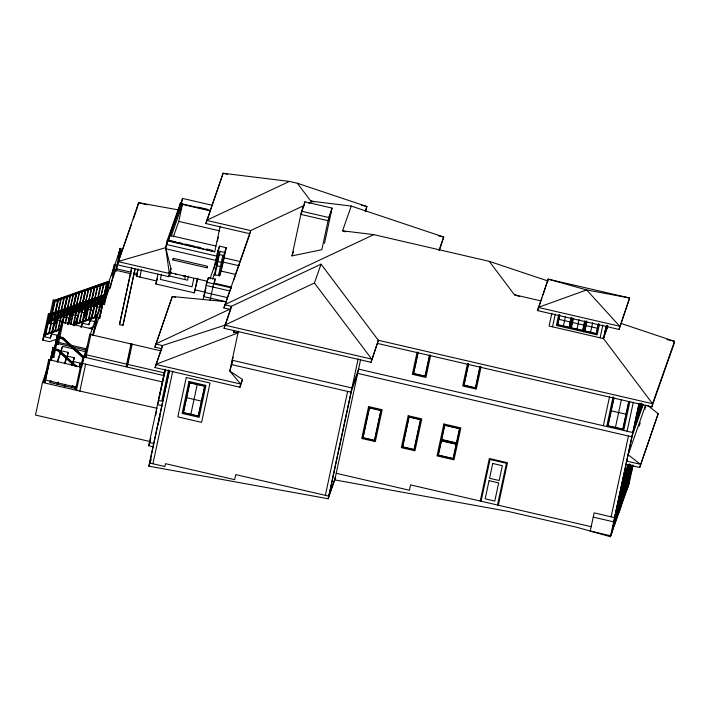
<?xml version="1.0" encoding="UTF-8"?>
<svg xmlns="http://www.w3.org/2000/svg" width="710" height="710" viewBox="0 0 710 710"><rect width="100%" height="100%" fill="white"/><g stroke="black" fill="none" stroke-linecap="round" stroke-linejoin="round"><path stroke-width="1.06" d="M184.866 279.58L185.266 275.471M175.823 274.042L175.716 274.584L176.213 274.442M98.859 311.912L102.009 297.064L98.024 314.148M102.453 302.407L106.837 283.37L102.4 302.549M58.93 338.51L49.505 341.652L42.706 340.081L48.404 313.776L49.531 314.042L103.465 295.271L104.592 295.564L99.666 318.284L98.672 317.627M51.333 335.076L50.268 338.102L44.606 336.788L49.531 314.042M45.103 334.721L44.606 336.788M45.129 334.472L44.961 335.111L60.519 329.697M45.2 334.241L49.256 315.32M45.777 334.144L53.223 300.082L54.359 300.339L108.293 281.568L109.42 281.834L104.503 304.555L103.367 304.288L108.293 281.568L54.217 300.729L53.223 300.082M43.612 336.141L48.307 322.793L49.434 323.059L54.359 300.339M50.552 320.592L54.608 301.67L55.14 301.359L50.552 320.592L51.031 320.423M52.886 314.166L48.777 333.23L49.309 332.919L53.365 313.998L52.833 314.308L53.365 313.998M53.605 319.536L57.661 300.614L58.193 300.294L54.137 319.216L53.605 319.536L54.137 319.216M54.084 319.367L58.14 300.445M50.268 338.102L56.143 319.722L62.941 321.293L60.456 328.357M55.93 313.101L51.83 332.173L52.362 331.854L56.418 312.933L55.886 313.252L56.418 312.933M47.206 369.04L42.485 382.459L35.5 415.057L150.014 441.54M55.46 322.908L56.143 319.722M56.649 318.47L60.705 299.549L61.237 299.238L56.649 318.47L57.137 318.302M43.825 382.14L48.75 359.42L49.886 359.677L44.961 382.397L43.825 382.14L45.094 382.007L49.815 359.872L80.381 366.946L75.526 389.47L76.662 389.728L76.449 390.322L42.485 382.459M76.174 366.413L58.415 349.959L53.889 348.912L54.2 347.722L53.064 347.465L50.162 360.778L51.573 356.651M50.295 360.378L53.064 347.465M59.702 317.414L63.758 298.493L64.29 298.173L59.702 317.414L60.181 317.246M51.439 360.334L53.8 349.586L55.611 350.003M62.036 310.98L57.918 330.061L58.46 329.733L62.515 310.811L61.974 311.14L62.515 310.811M52.593 357.219L53.862 357.094L52.593 357.219L57.35 335.298L52.966 355.754M53.729 357.485L58.078 337.427L62.471 338.865L82.795 357.689L80.683 367.798M84.49 357.991L62.702 337.8L58.167 336.753L58.477 335.564L51.173 333.851M64.184 311.832L62.746 316.358L66.855 297.277L64.379 308.841M62.746 316.358L63.927 310.945M57.084 344.465L58.353 344.341L57.084 344.465L62.01 321.754L63.137 322.012L62.01 321.754M63.225 316.198L67.343 297.117L64.637 309.729M62.551 321.63L65.515 309.897M63.163 320.228L63.847 317.042L70.645 318.613L68.87 323.654M62.808 322.509L65.568 309.755M58.211 344.732L63.066 322.207L92.584 329.041M65.799 315.284L66.332 314.974L65.799 315.284L69.908 296.221M66.279 315.125L70.388 296.052L69.855 296.363M64.929 323.724L68.613 308.69L65.409 323.556M68.852 314.228L72.908 295.307L73.441 294.987L68.852 314.228L69.332 314.06M57.581 362.198L62.533 346.365L86.505 351.911M67.752 323.716L71.666 307.625L68.009 324.594M71.098 316.483L71.559 314.361L78.349 315.932M71.896 313.163L75.952 294.242L71.896 313.163L72.429 312.853L76.494 293.931L72.385 312.995M70.405 324.603L74.71 306.569L70.831 324.585M74.949 312.107L79.005 293.186L79.538 292.866L74.949 312.107L75.429 311.938M77.763 305.504L73.707 324.426L73.174 324.745L77.709 305.655M65.018 363.431L68.364 352.426L61.575 350.855M78.002 311.042L82.058 292.121L82.591 291.81L78.002 311.042L78.482 310.873M82.706 304.412L81.046 309.977L85.156 290.914L82.679 302.478M81.046 309.977L82.227 304.581M81.535 309.817L85.635 290.745L83.159 302.309M83.86 303.383L79.804 322.305L79.271 322.624L83.816 303.534M84.1 308.921L88.155 289.999L88.688 289.68L84.1 308.921L84.579 308.752M72.083 365.694L74.346 357.778L67.556 356.207M93.755 310.572L86.966 309.001L81.082 327.372L82.857 322.331M86.434 302.487L82.325 321.559L82.857 321.239L86.913 302.318L86.38 302.637L86.913 302.318M86.966 309.001L86.052 313.252L79.263 311.681L74.293 325.801M87.153 307.856L91.208 288.935L91.741 288.624L87.153 307.856L87.632 307.687M90.197 306.8L94.306 287.727L90.25 306.649M90.676 306.631L94.785 287.559L94.252 287.878M92.531 300.365L88.422 319.438L88.954 319.118L93.01 300.197L92.477 300.516L93.01 300.197M74.461 388.76L74.914 386.657M73.538 361.567L80.328 363.138L79.52 366.928L81.446 367.407M81.996 323.121L88.785 324.692L94.67 306.321L99.524 307.439M93.25 305.735L97.305 286.813L97.838 286.503L93.25 305.735L93.729 305.566M75.606 388.965L76.068 386.826M87.605 345.592L83.594 356.997L76.449 390.322L157.212 408.312M96.063 299.141L92.007 318.062L91.475 318.373L96.01 299.283M81.623 367.194L82.777 361.807M84.863 356.864L86.132 356.739L84.863 356.864L89.788 334.153L90.924 334.41L89.788 334.153M96.294 304.679L96.835 304.359L96.294 304.679L100.403 285.606M96.782 304.51L100.891 285.438L100.35 285.757M85.999 357.13L90.836 334.65L160.717 350.811M98.628 298.244L94.519 317.317L95.051 316.997L99.107 298.076L98.575 298.395L99.107 298.076M79.857 391.077L85.626 364.159M94.572 324.292L96.622 314.725L97.758 314.991L93.285 335.582M99.347 303.614L103.403 284.692L103.935 284.382L99.347 303.614L99.826 303.445M101.477 304.297L103.465 295.271M101.61 303.907L103.19 296.549L51.333 314.592M99.666 318.284L104.592 295.564M106.349 293.399L104.53 301.901L116.191 268.744L130.702 272.108M106.802 291.269L108.63 282.766M111.763 275.862L114.195 264.777L115.322 265.034L110.369 287.878L109.242 287.621L110.369 287.878M118.073 257.1L120.043 248.189L117.984 257.774M115.739 270.874L120.46 248.713L108.861 281.701L108.222 281.914M182.585 203.584L180.42 203.087L167.169 240.752L165.687 247.657L170.995 268.762L168.66 276.651L117.248 264.768L138.645 202.723L178.947 209.991M115.109 270.945L116.236 271.202L121.099 248.642M135.069 269.188L123.238 324.372L122.892 325.358L119.493 324.568L131.723 267.537M131.669 268.398L119.493 324.568M122.892 325.358L134.953 269.081M157.309 278.897L156.857 281.018L136.48 276.305L138.068 268.868M136.684 275.72L138.051 269.339M139.87 277.095L141.468 269.649M126.185 366.422L127.454 366.298L126.185 366.422L131.039 343.88M130.454 349.391L127.267 364.274L164.844 372.972M130.906 347.27L131.59 344.075M127.321 366.688L132.175 344.146M197.85 278.231L194.309 292.866L155.818 283.964L157.904 274.229M167.169 240.752L214.722 251.748L168.439 240.619L169.575 235.303L216 246.042M161.472 274.238L160.353 279.429L192.055 286.769L193.839 278.453M179.63 206.805L180.42 203.087M169.885 236.519L181.414 203.734L182.559 198.418L212.787 205.412M173.32 236.874L178.769 221.405L182.408 204.391L210.444 210.879M168.66 276.651L170.995 268.762M225.07 325.136L162.368 345.566L161.685 348.761L154.895 347.181L172.281 296.523L225.993 301.688M242.545 379.903L239.971 387.234L155.055 367.594L162.368 345.566L155.579 343.995L229.454 309.356M153.52 446.883L148.665 445.756L165.075 369.236M165.093 370.008L158.809 399.189L165.11 370.842M155.721 415.243L156.635 410.992M188.461 276.092L187.573 280.202L169.734 276.075L169.654 275.027L171.518 272.152M168.465 370.025L161.791 401.159L158.401 400.369M360.653 359.393L334.809 479.916L328.18 498.748L148.834 466.168L169.379 370.318M149.934 461.802L158.064 423.852M158.978 419.601L169.335 371.286M152.916 463.763L172.779 371.117M303.836 205.607L250.692 230.572L250.009 233.759L205.856 223.543L223.109 173.275L289.423 181.414L297.348 183.251L366.892 206.53L365.517 211.686M194.309 292.866L197.327 278.799M206.983 267.812L207.32 266.214L173.275 258.342L172.894 259.931L206.983 267.812L207.258 267.022M203.051 299.638L206.779 282.252L208.438 277.548L215.228 279.119L214.411 282.695M207.977 279.669L208.438 277.548M214.722 251.748L220.189 226.233M217.34 241.524L218.272 237.202M213.95 268.939L217.828 250.861L219.479 246.157L226.277 247.728L221.263 271.113L219.603 275.826L213.941 274.513M218.795 249.343L219.479 246.157M216.088 264.271L218.591 252.583L219.86 252.449L214.935 275.169M216.674 261.759L218.733 252.192M210.062 300.197L213.568 283.822M218.476 275.56L222.798 255.36M219.603 275.826L224.617 252.432L226.277 247.728M190.848 414.294L197.229 384.527M621.099 323.449L674.5 341.332L652.543 403.715L378.359 340.294L321.053 264.173L231.389 306.303L230.706 309.489L223.916 307.918L250.692 230.572L206.539 220.357L289.423 181.414M371.046 362.313L378.359 340.294L371.046 362.313L224.076 328.322L231.389 306.303L224.6 304.723L373.788 234.637L489.261 261.342L548.173 281.062M238.729 332.085L233.51 332.697L233.963 330.594M238.4 331.073L229.818 371.09L240.655 384.039L239.971 387.234M332.058 208.092L328.748 217.508L321.843 249.716L291.996 255.875L301.572 211.225L304.883 201.809L332.058 208.092L324.488 243.406M304.43 203.93L304.883 201.809M325.349 495.349L347.625 391.423M328.18 498.748L358.186 358.79M329.156 494.959L351.441 391.033M417.125 351.983L412.332 374.303L425.92 377.445L430.713 355.124M417.817 352.905L413.353 373.7L425.246 376.451L429.701 355.657M418.252 352.24L413.699 373.504L425.015 376.123L429.577 354.858M467.499 363.635L462.716 385.956L476.303 389.098L481.087 366.777M468.422 363.52L463.736 385.352L475.62 388.104L480.306 366.262M468.635 363.893L464.074 385.157L475.398 387.775L479.96 366.511M480.226 501.038L489.35 458.509L507.464 462.698L498.349 505.227M481.078 501.233L490.024 459.503L506.443 463.302L497.497 505.023M537.514 310.581L548.147 279.145L629.655 297.996L619.031 329.44L537.514 310.581L541.934 298.031M551.847 313.27L549.114 326.023L603.456 338.599L607.866 326.059M552.54 326.822L555.282 314.06M558.681 314.832L556.4 325.464L597.154 334.889L599.435 324.257M559.595 314.716L557.421 324.861L569.305 327.612L571.479 317.468M559.808 315.098L557.758 324.665L569.083 327.283L571.133 317.716M563.42 325.97L565.471 316.403M569.988 328.606L572.269 317.973M572.961 318.87L571.009 328.002L582.892 330.753L584.854 321.621M573.396 318.24L571.346 327.807L582.67 330.425L584.721 320.858M577.008 329.112L579.058 319.544M583.567 331.748L585.848 321.115M586.771 321L584.587 331.144L596.48 333.895L598.654 323.751M586.753 322.446L584.933 330.949L596.249 333.567L598.299 324M590.596 332.253L592.646 322.686M600.092 337.818L602.826 325.065M603.456 338.599L606.189 325.837M603.882 337.392L606.163 326.76M606.349 326.644L604.751 334.09L607.405 326.556M606.553 325.89L605.026 332.999L606.5 328.712M605.808 330.674L606.722 326.414M606.473 328.872L607.13 325.828M606.411 329.378L607.227 325.801M619.031 329.44L629.655 297.996L586.664 289.937L548.147 279.145L543.043 294.89M603.322 425.734L609.571 396.562M606.713 426.515L613.094 396.748M613.768 397.786L607.733 425.92L623.016 429.452L629.051 401.319M613.999 398.079L608.079 425.716L622.794 429.124L628.723 401.478M615.437 427.42L621.356 399.774M623.699 430.446L629.85 401.745M627.09 431.227L633.347 402.064M611.124 516.809L628.448 436.011M334.809 479.916L508.484 511.475L576.795 527.273L610.422 536.724L639.009 403.378M614.94 516.41L632.255 435.62M615.384 515.14L623.531 477.129L627.942 464.597M633.302 430.97L639.231 403.333M633.861 429.399L639.47 403.422M611.834 532.704L622.945 480.874L628.785 464.287M612.215 531.621L623.158 480.599M635.122 425.396L639.683 404.132M635.929 423.515L640.26 403.315M614.416 524.122L622.439 487.193M636.479 421.944L640.491 403.484M637.749 417.942L640.713 404.123M616.209 519.019L623.957 482.871M624.418 480.75L626.016 473.304M616.484 518.238L624.241 482.09M624.693 479.96L626.291 472.523M638.556 416.06L641.29 403.307M639.106 414.489L641.387 403.857M639.382 413.397L641.52 403.466M618.011 513.916L625.759 477.777M618.286 513.135L626.034 476.987M640.367 410.486L641.734 404.105M641.263 407.939L641.947 404.744M629.3 464.455L628.03 470.375L621.099 490.166M641.174 408.605L642.088 404.354M619.12 512.008L629.371 464.171M641.734 407.034L642.417 403.848M619.502 510.925L629.45 464.5M619.981 509.558L629.699 464.207M620.362 508.475L629.761 464.677M622.563 500.967L630.311 464.828L628.794 469.141M624.356 495.873L630.817 465.751M624.631 495.083L631.092 464.961M626.149 490.77L631.536 465.671M626.433 489.989L631.598 465.884M627.267 488.862L632.255 465.591M627.64 487.779L632.424 465.476M632.299 467.073L632.752 464.961M644.831 409.457L645.736 405.197M632.929 465.68L629.06 483.759L610.422 536.724M377.676 343.48L651.86 406.901L652.543 403.715L602.879 337.747M626.105 464.322L639.692 467.464L658.188 413.655L647.715 405.499M658.188 413.655L639.692 467.464M232.481 361.585L229.818 371.09L242.314 379.335L240.655 384.039L155.738 364.399L237.743 333.017M48.404 313.776L49.398 314.432L103.332 295.662L104.45 295.955M49.194 315.515L103.19 296.549M50.312 315.062L49.78 315.373M42.706 340.081L44.481 335.04M49.434 323.059L55.238 323.973M48.75 359.42L49.744 360.077M63.847 317.042L57.971 335.422L59.392 331.384M53.889 348.912L58.557 349.568L77.124 366.768M54.2 347.722L52.93 347.856M58.167 336.753L62.835 337.41L83.824 356.855M58.477 335.564L57.208 335.697M53.8 349.586L58.193 351.024L74.452 366.085M68.133 308.859L68.613 308.69M52.3 354.583L55.93 344.261M71.186 307.794L71.666 307.625M62.471 338.865L58.983 337.632M68 324.452L71.559 314.361M74.23 306.738L74.71 306.569M50.561 380.4L49.833 382.468L75.961 388.512M57.093 361.834L62.533 346.365M50.321 382.823L51.049 380.764M75.864 322.997L76.928 319.97M57.119 384.394L57.838 382.335M64.37 363.768L68.364 352.426M57.758 384.057L58.477 381.998M84.632 317.29L85.697 314.264M64.184 386.657L64.912 384.598M71.808 365.002L74.346 357.778M64.823 386.32L65.551 384.261M88.785 324.692L92.691 313.598M96.622 314.725L97.758 314.991M114.195 264.777L115.322 265.034M90.356 334.277L97.048 315.249M103.891 295.83L97.19 314.858L92.717 335.448L99.56 316.03L106.784 283.512M71.621 387.891L72.34 385.832M79.236 366.236L80.328 363.138M72.26 387.553L72.979 385.495M109.42 281.834L108.151 281.968M121.028 248.846L119.901 248.58M101.841 305.149L106.953 290.63M83.505 359.748L82.227 363.378L162.847 382.024M117.248 264.768L131.545 224.156M133.374 218.946L135.938 211.66M136.302 210.621L138.645 202.732L147.263 204.72M103.367 304.288L104.503 304.555M136.48 276.305L136.888 275.134L133.657 274.38M130.986 344.03L132.122 344.297M182.559 198.418L166.371 244.471L217.313 256.257M165.687 247.657L117.931 261.573L169.344 273.465L165.687 247.657L167.161 243.477M168.439 240.619L169.157 238.569M171.163 236.359L182.408 204.391M155.818 283.964L156.511 282.003M172.894 259.931L173.169 259.141M154.895 347.181L172.281 296.523L175.45 297.25M155.055 367.594L161.685 348.761M205.856 223.543L223.109 173.275L227.404 174.269M158.57 401.549L157.487 404.62L162.341 405.747M150.822 438.398L149.349 442.57L153.236 443.466M148.665 445.756L150.138 441.593M207.613 281.124L206.095 285.438L229.871 290.94M218.192 251.074L217.145 254.056L218.272 254.313M158.561 420.773L160.078 416.486M157.655 425.024L159.528 419.699M206.131 288.038L204.613 292.351L227.324 297.605M215.796 260.57L217.012 257.118M204.915 293.15L203.699 296.602L226.419 301.856M219.86 252.449L218.591 252.583M212.636 279.128L214.828 272.915L219.159 252.716L210.045 278.604L210.613 278.737M151.026 458.678L149.517 462.973L164.906 466.532L165.519 463.674L234.655 479.667L235.738 474.617L328.748 496.13L335.377 477.297M148.834 466.168L151.044 459.885M215.228 279.119L213.852 283.041L230.83 286.964M225.594 250.914L223.934 255.627L219.408 254.579M222.594 262.141L224.112 257.828L240.033 261.511M221.68 266.392L223.197 262.079L239.119 265.762M223.916 307.918L231.265 287.026M233.475 280.761L249.645 234.806M224.076 328.322L230.342 310.536M233.51 332.697L234.078 331.073M233.199 357.245L232.143 360.245L351.938 387.953L358.568 369.12L632.752 432.541L642.417 405.073M232.658 360.44L231.229 364.496L351.024 392.204L357.654 373.371L631.847 436.792L643.162 404.629M304.2 204.995L300.889 214.411L328.055 220.695L331.375 211.278M291.996 255.875L293.47 251.686M314.423 283.006L371.729 359.127L224.759 325.136L314.423 283.006L321.053 264.173M345.717 231.859L342.566 230.803L351.264 206.077L443.697 237.025L439.392 250.515M365.162 211.438L366.892 206.53L361.523 205.288M438.984 250.417L443.697 237.025L438.301 235.773M606.686 328.286L607.467 325.961M637.411 413.06L639.213 407.966M640.038 405.605L640.642 403.91M645.603 405.17L628.155 454.755L640.376 464.278L626.788 461.127M639.142 426.009L640.234 422.911M622.874 481.38L628.607 465.112M622.679 482.889L629.149 464.491M629.246 467.011L630.063 464.597M620.647 492.287L627.551 472.674M618.712 501.331L620.229 497.009M620.504 496.228L622.022 491.906M622.297 491.125L623.815 486.811M624.09 486.022L625.616 481.708M626.859 478.176L628.377 473.863M628.652 473.073L630.169 468.76M630.444 467.979L631.359 465.387M651.86 406.901L673.817 344.519L674.5 341.332L666.956 339.584M616.768 510.366L618.295 506.044M618.57 505.263L620.087 500.949M620.362 500.159L621.88 495.846M622.155 495.065L623.673 490.743M624.915 487.211L626.433 482.898M626.717 482.117L628.235 477.794M628.51 477.013L630.027 472.7M630.303 471.91L631.82 467.597M615.934 513.57L614.523 517.59L594.146 512.877L590.25 531.053L610.627 535.766L612.038 531.746M631.749 468.644L632.743 465.796M615.029 517.821L613.609 521.841L593.232 517.128M630.835 472.896L632.246 468.875M614.833 519.4L616.351 515.087M616.626 514.297L618.153 509.984M618.428 509.194L619.945 504.881M620.221 504.1L621.738 499.778M622.981 496.254L624.498 491.932M624.773 491.151L626.291 486.829M626.575 486.048L628.093 481.735M628.368 480.945L629.885 476.632M612.899 528.435L619.803 508.822M621.046 505.289L627.951 485.667M627.853 486.82L629.264 482.8M184.485 276.012L184.218 276.518L183.26 275.4M308.85 203.246L312.853 201.365L351.264 206.077M66.802 297.437L67.281 297.277M75.952 294.242L76.44 294.073M85.102 291.056L85.59 290.896M62.8 316.198L63.288 316.039M71.95 313.021L72.429 312.853M81.1 309.835L81.579 309.666M103.82 302.167L50.028 320.538L103.962 301.768L103.722 302.646L49.789 321.408M46.239 333.877L60.758 328.828M72.171 324.852L97.057 316.19M45.067 334.632L60.625 329.218M96.924 316.589L73.068 324.887L96.959 316.669M46.141 334.357L60.661 329.307M74 325.002L95.779 317.423M89.291 328.366L93.48 326.964M342.566 230.803L373.788 234.637M297.348 183.251L310.589 200.841L312.853 201.365M301.572 211.225L328.748 217.508M197.717 207.08L207.444 209.335M181.414 203.734L210.568 210.479M489.261 261.342L514.43 294.765L540.301 300.756M178.769 221.405L219.736 230.874M558.903 319.349L570.219 321.967M572.482 322.491L583.806 325.109M586.069 325.633L597.394 328.251M217.828 250.861L224.617 252.432M169.708 240.486L176.178 241.986M178.334 242.483L182.648 243.486M184.804 243.983L194.504 246.228M196.661 246.725L200.974 247.719M206.37 248.97L212.84 250.461M165.989 248.846L216.408 260.508M217.926 261.484L221.325 262.274M217.012 265.735L220.411 266.525M221.263 271.113L235.063 274.308M168.909 272.4L207.276 281.267M206.779 282.252L231.62 287.994M133.924 272.844L137.137 273.59M115.322 270.137L131.501 273.882M195.348 289.92L204.897 292.13M611.266 410.833L625.98 414.241M89.7 320.441L95.522 321.79M58.735 342.406L87.197 348.992M56.294 343.223L71.151 346.666M73.281 347.154L86.016 350.101M86.505 354.849L126.699 364.141M83.594 356.997L164.205 375.643M441.38 439.747L456.663 443.28M441.212 440.537L456.495 444.078M186.677 397.707L201.4 401.114M45.484 380.072L76.05 387.145M591.182 526.696L410.531 484.912L409.492 490.255L336.229 473.304M310.589 200.841L313.722 201.888M514.43 294.765L519.667 296.523M65.861 341.483L73.174 348.264M74.807 349.764L82.937 357.299M59.951 352.142L68.897 360.423M72.961 364.186L74.585 365.694M58.983 312.045L54.874 331.108L55.407 330.798L59.462 311.876L58.983 312.045M80.328 304.617L76.227 323.68L76.76 323.37L80.816 304.448L80.328 304.617M89.478 301.43L85.369 320.494L85.91 320.183L89.966 301.262L89.478 301.43M186.251 377.525L177.82 416.859L201.596 422.361L210.027 383.027L186.251 377.525M188.966 381.501L182.133 413.397L199.111 417.32L205.953 385.432L188.966 381.501M189.641 382.495L183.153 412.794L198.436 416.326L204.933 386.027L189.641 382.495M189.872 382.823L183.491 412.59L198.205 415.998L204.587 386.231L189.872 382.823M368.579 406.582L361.745 438.478L375.333 441.62L382.166 409.723L368.579 406.582M369.262 407.575L362.766 437.875L374.649 440.626L381.146 410.327L369.262 407.575M369.484 407.913L363.103 437.68L374.427 440.298L380.808 410.531L369.484 407.913M408.206 415.749L401.363 447.646L414.951 450.788L421.793 418.891L408.206 415.749M408.88 416.743L402.384 447.043L414.276 449.794L420.773 419.495L408.88 416.743M409.111 417.072L402.73 446.839L414.045 449.457L420.426 419.69L409.111 417.072M443.865 424.003L437.032 455.891L454.01 459.823L460.852 427.926L443.865 424.003M444.549 424.997L438.052 455.287L453.335 458.829L459.832 428.529L444.549 424.997M441.442 440.874L438.389 455.092L453.104 458.491L456.157 444.274L441.442 440.874M444.771 425.325L441.726 439.543L456.441 442.951L459.485 428.725L444.771 425.325M489.048 480.679L485.161 498.828L494.781 501.056L498.677 482.898L489.048 480.679M492.74 463.479L489.563 478.291L499.183 480.519L502.36 465.707L492.74 463.479M54.084 301.617L108.018 282.846L54.084 301.617M586.664 289.937L538.207 307.394L619.715 326.245L586.664 289.937"/></g></svg>
